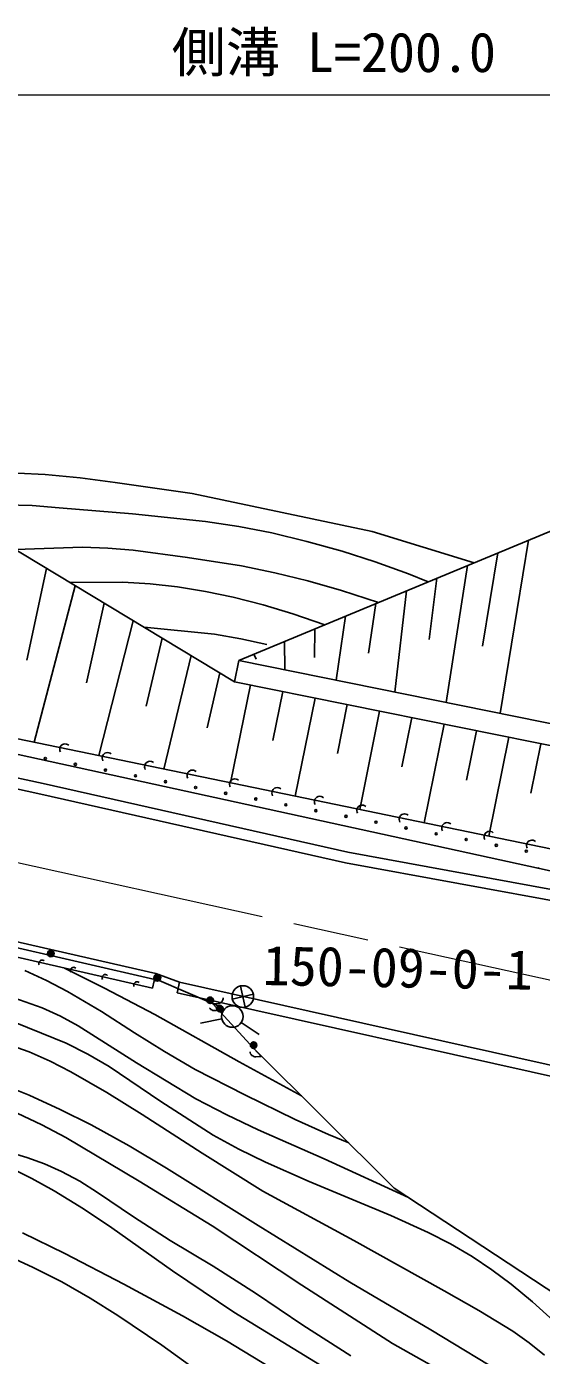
# Model space of a CAD drawing. Units: millimetres, scale not verified. Extents: x 31311 to 671312, y 22626 to 382627.
# Drawn here: x 113730 to 137510, y 243475 to 304874 of the extents above; entities that cross this region are included whole.
import ezdxf
from ezdxf.enums import TextEntityAlignment as Align

# ---------------------------------------------------------------- set-up
doc = ezdxf.new("R2010")
doc.units = ezdxf.units.MM
doc.header["$LTSCALE"] = 1000
doc.linetypes.add('CHAIN', pattern=[18.5, 12, -1.5, 3.5, -1.5])
for name, color, linetype, lineweight in [('M-BGD', 7, 'Continuous', 25), ('M-BMK', 2, 'CHAIN', 13), ('M-BMK-SRVR', 3, 'Continuous', 25), ('M-STR-HTXT', 7, 'Continuous', 13)]:
    doc.layers.add(name, color=color, linetype=linetype, lineweight=lineweight)
doc.styles.add('ＭＳ ゴシック', font='')
doc.styles.get('ＭＳ ゴシック').set_extended_font_data('MS Gothic')

msp = doc.modelspace()

# ---------------------------------------------------------------- linework, layer by layer
at = {"layer": 'M-BGD'}
for p, q in [((113317, 284244), (114591, 284185)), ((114591, 284185), (116211, 284028)), ((116211, 284028), (117828, 283811)), ((117828, 283811), (121380, 283296)), ((121380, 283296), (129695, 281550)), ((123526, 275585), (141840, 283185)), ((123526, 275585), (141840, 283185)), ((112738, 282774), (113985, 282740)), ((113985, 282740), (115232, 282645)), ((115232, 282645), (118621, 282355)), ((118621, 282355), (121999, 282005)), ((121999, 282005), (123531, 281770)), ((123531, 281770), (125052, 281476)), ((125052, 281476), (126682, 281084)), ((129695, 281550), (134398, 280097)), ((112642, 281049), (123327, 274605)), ((112642, 281049), (123327, 274605)), ((113210, 280706), (116316, 280821)), ((116316, 280821), (117481, 280781)), ((117481, 280781), (118653, 280680)), ((118653, 280680), (121159, 280347)), ((126682, 281084), (128304, 280632)), ((128304, 280632), (129835, 280139)), ((136909, 281139), (135608, 273137)), ((121159, 280347), (123661, 279954)), ((129835, 280139), (131363, 279584)), ((135501, 280554), (134784, 276249)), ((114645, 279841), (113746, 275603)), ((123661, 279954), (125195, 279638)), ((125195, 279638), (126726, 279261)), ((131363, 279584), (132284, 279219)), ((132683, 279385), (132325, 276559)), ((134092, 279970), (133110, 273643)), ((115981, 279035), (114083, 271805)), ((115735, 279183), (118168, 279197)), ((118168, 279197), (119434, 279120)), ((119434, 279120), (120706, 278981)), ((120706, 278981), (121991, 278775)), ((121991, 278775), (123267, 278510)), ((126726, 279261), (128281, 278820)), ((128281, 278820), (129988, 278266)), ((131274, 278800), (130734, 274124)), ((114494, 269895), (75872, 278337)), ((117316, 278230), (116500, 274553)), ((123267, 278510), (124657, 278156)), ((124657, 278156), (126029, 277744)), ((129865, 278216), (129519, 275920)), ((114384, 269408), (75765, 277848)), ((126029, 277744), (127505, 277236)), ((128457, 277631), (128033, 274672)), ((118652, 277424), (117062, 271190)), ((119162, 277117), (122411, 276799)), ((127048, 277046), (127028, 275723)), ((119988, 276618), (119247, 273472)), ((122411, 276799), (123622, 276591)), ((123622, 276591), (124820, 276324)), ((125639, 276462), (125656, 275153)), ((121324, 275813), (120076, 270568)), ((124230, 275877), (124329, 275640)), ((123526, 275585), (123327, 274605)), ((123526, 275585), (144289, 271378)), ((100782, 274550), (145869, 265244)), ((145869, 265244), (100782, 274550)), ((122659, 275007), (122076, 272469)), ((124072, 274454), (123156, 269932)), ((123327, 274605), (144198, 270377)), ((123327, 274605), (144198, 270377)), ((145191, 264279), (100449, 274058)), ((145191, 264279), (100449, 274058)), ((125563, 274152), (125105, 271888)), ((127054, 273850), (126136, 269317)), ((128545, 273548), (128085, 271279)), ((130036, 273246), (129115, 268702)), ((131526, 272944), (131066, 270669)), ((133017, 272642), (132094, 268087)), ((119848, 260803), (70795, 272056)), ((134508, 272340), (134046, 270060)), ((135999, 272038), (135074, 267472)), ((119705, 261123), (74374, 271485)), ((137489, 271736), (137026, 269450)), ((119549, 260441), (74218, 270803)), ((128564, 266723), (114494, 269895)), ((128464, 266233), (114384, 269408)), ((144474, 263818), (128564, 266723)), ((144384, 263326), (128464, 266233)), ((119549, 260441), (99574, 265007)), ((113644, 261261), (114646, 260806)), ((115478, 261371), (117335, 260449)), ((119705, 261123), (119549, 260441)), ((120791, 260721), (119705, 261123)), ((111804, 260474), (114451, 259530)), ((114646, 260806), (115622, 260297)), ((117335, 260449), (119653, 259231)), ((122285, 259750), (119848, 260803)), ((120791, 260721), (120682, 260233)), ((143415, 255656), (120791, 260721)), ((115622, 260297), (117186, 259367)), ((143306, 255168), (120682, 260233)), ((122744, 259552), (122285, 259750)), ((122665, 259348), (122325, 259715)), ((114451, 259530), (115292, 259146)), ((115292, 259146), (116117, 258703)), ((117186, 259367), (118719, 258386)), ((119653, 259231), (123550, 257037)), ((124227, 257660), (122665, 259348)), ((112626, 259088), (115559, 257907)), ((116117, 258703), (118813, 256992)), ((122744, 259030), (121766, 258821)), ((123648, 258856), (124478, 258298)), ((115559, 257907), (116565, 257396)), ((118719, 258386), (120097, 257516)), ((113021, 257796), (113854, 257495)), ((113854, 257495), (114821, 257068)), ((116565, 257396), (117542, 256832)), ((120097, 257516), (121515, 256693)), ((124566, 257293), (124227, 257660)), ((124227, 257660), (130707, 251207)), ((114821, 257068), (115766, 256586)), ((117542, 256832), (119929, 255214)), ((118813, 256992), (121549, 255328)), ((121515, 256693), (123805, 255510)), ((123550, 257037), (126426, 255469)), ((112446, 256062), (113847, 255493)), ((115766, 256586), (117432, 255625)), ((113847, 255493), (115287, 254842)), ((117432, 255625), (119071, 254611)), ((123805, 255510), (126131, 254375)), ((115287, 254842), (116709, 254133)), ((119929, 255214), (122349, 253646)), ((121549, 255328), (122973, 254586)), ((113296, 254673), (114433, 254137)), ((119071, 254611), (121836, 252819)), ((122973, 254586), (124424, 253897)), ((126131, 254375), (127670, 253680)), ((114433, 254137), (115545, 253547)), ((116709, 254133), (118466, 253157)), ((122349, 253646), (123541, 252998)), ((124424, 253897), (127472, 252562)), ((127670, 253680), (128610, 253295)), ((111384, 253322), (113742, 252618)), ((115545, 253547), (118937, 251532)), ((118466, 253157), (120192, 252130)), ((123541, 252998), (124770, 252399)), ((113742, 252618), (114550, 252329)), ((121836, 252819), (124643, 251071)), ((124770, 252399), (126775, 251507)), ((127472, 252562), (131367, 250771)), ((112926, 252167), (113978, 251653)), ((114550, 252329), (115341, 251980)), ((115341, 251980), (116187, 251520)), ((120192, 252130), (124420, 249485)), ((113978, 251653), (115001, 251086)), ((116187, 251520), (117007, 251005)), ((118937, 251532), (122300, 249465)), ((126775, 251507), (128813, 250665)), ((130707, 251207), (139475, 245423)), ((115001, 251086), (116353, 250250)), ((117007, 251005), (118664, 249873)), ((124643, 251071), (128846, 248791)), ((128813, 250665), (130552, 249940)), ((116353, 250250), (117674, 249363)), ((130552, 249940), (132279, 249156)), ((117674, 249363), (120473, 247388)), ((118664, 249873), (120359, 248787)), ((122300, 249465), (126450, 246720)), ((124420, 249485), (128666, 246855)), ((113540, 249135), (115491, 248188)), ((120359, 248787), (122343, 247595)), ((128846, 248791), (133020, 246459)), ((132279, 249156), (133307, 248625)), ((112630, 248179), (114002, 247555)), ((115491, 248188), (118225, 246775)), ((133307, 248625), (134307, 248041)), ((114002, 247555), (115353, 246873)), ((122343, 247595), (124303, 246347)), ((134307, 248041), (135223, 247434)), ((115353, 246873), (116661, 246124)), ((120473, 247388), (123299, 245468)), ((128666, 246855), (132409, 244656)), ((135223, 247434), (136112, 246772)), ((118225, 246775), (120930, 245310)), ((124303, 246347), (126484, 244879)), ((126450, 246720), (130633, 244024)), ((133020, 246459), (134625, 245551)), ((136112, 246772), (137103, 245948)), ((116661, 246124), (117938, 245322)), ((137103, 245948), (138061, 245071)), ((117938, 245322), (119972, 243942)), ((120930, 245310), (122959, 244150)), ((123299, 245468), (127554, 242868)), ((134625, 245551), (136196, 244592)), ((126484, 244879), (128701, 243460)), ((132409, 244656), (136120, 242405)), ((136196, 244592), (136941, 244060)), ((119972, 243942), (121981, 242506)), ((122959, 244150), (124965, 242933)), ((130633, 244024), (133551, 242379)), ((136941, 244060), (137648, 243480))]:
    msp.add_line(p, q, dxfattribs=at)
for points in [[(115291, 271357), (115270, 271414), (115262, 271471), (115264, 271543), (115288, 271602), (115322, 271652), (115382, 271701), (115439, 271725), (115500, 271737), (115573, 271725), (115627, 271706), (115678, 271674)], [(117251, 270952), (117230, 271010), (117223, 271066), (117225, 271139), (117248, 271197), (117282, 271248), (117342, 271297), (117399, 271321), (117460, 271332), (117533, 271321), (117587, 271302), (117638, 271269)], [(119212, 270548), (119191, 270605), (119183, 270662), (119185, 270734), (119208, 270792), (119243, 270843), (119303, 270892), (119359, 270916), (119421, 270928), (119493, 270916), (119547, 270897), (119598, 270865)], [(121172, 270143), (121151, 270200), (121143, 270257), (121145, 270330), (121169, 270388), (121203, 270439), (121263, 270488), (121319, 270511), (121381, 270523), (121454, 270511), (121508, 270493), (121559, 270460)], [(123132, 269739), (123111, 269796), (123104, 269852), (123105, 269925), (123129, 269983), (123163, 270034), (123223, 270083), (123280, 270107), (123341, 270118), (123414, 270107), (123468, 270088), (123519, 270055)], [(125093, 269334), (125072, 269391), (125064, 269448), (125066, 269520), (125089, 269579), (125124, 269629), (125184, 269678), (125240, 269702), (125302, 269714), (125374, 269702), (125428, 269683), (125479, 269651)], [(127053, 268929), (127032, 268986), (127024, 269043), (127026, 269116), (127050, 269174), (127084, 269225), (127144, 269274), (127200, 269298), (127262, 269309), (127334, 269298), (127389, 269279), (127440, 269246)], [(129013, 268525), (128992, 268582), (128984, 268639), (128986, 268711), (129010, 268769), (129044, 268820), (129104, 268869), (129161, 268893), (129222, 268905), (129295, 268893), (129349, 268874), (129400, 268842)], [(130973, 268120), (130952, 268177), (130945, 268234), (130947, 268307), (130970, 268365), (131004, 268415), (131064, 268465), (131121, 268488), (131182, 268500), (131255, 268488), (131309, 268470), (131360, 268437)], [(132934, 267716), (132913, 267773), (132905, 267829), (132907, 267902), (132930, 267960), (132965, 268011), (133025, 268060), (133081, 268084), (133143, 268095), (133215, 268084), (133269, 268065), (133320, 268032)], [(134894, 267311), (134873, 267368), (134865, 267425), (134867, 267497), (134891, 267555), (134925, 267606), (134985, 267655), (135042, 267679), (135103, 267691), (135176, 267679), (135230, 267660), (135281, 267628)], [(136854, 266906), (136833, 266963), (136826, 267020), (136827, 267093), (136851, 267151), (136885, 267202), (136945, 267251), (137002, 267274), (137063, 267286), (137136, 267275), (137190, 267256), (137241, 267223)], [(114313, 261518), (114301, 261553), (114297, 261587), (114299, 261630), (114314, 261665), (114335, 261695), (114372, 261723), (114406, 261737), (114443, 261743), (114486, 261735), (114519, 261723), (114549, 261703)], [(115775, 261184), (115763, 261218), (115759, 261252), (115761, 261296), (115776, 261330), (115798, 261361), (115834, 261389), (115868, 261403), (115905, 261409), (115949, 261401), (115981, 261389), (116011, 261369)], [(117237, 260849), (117226, 260884), (117222, 260918), (117224, 260962), (117239, 260996), (117260, 261026), (117296, 261055), (117331, 261068), (117368, 261075), (117411, 261067), (117443, 261055), (117473, 261035)], [(118700, 260515), (118688, 260550), (118684, 260584), (118686, 260627), (118701, 260662), (118722, 260692), (118759, 260721), (118793, 260734), (118830, 260740), (118873, 260733), (118906, 260721), (118936, 260700)], [(122808, 259997), (122806, 259951), (122794, 259899), (122770, 259847), (122743, 259813), (122706, 259778), (122661, 259752), (122618, 259738), (122575, 259732), (122325, 259715)], [(122744, 259552), (122522, 259436), (122476, 259417), (122430, 259407), (122378, 259409), (122331, 259418), (122283, 259439), (122243, 259466), (122208, 259506), (122185, 259541)], [(124566, 257293), (124317, 257277), (124267, 257278), (124221, 257288), (124174, 257310), (124135, 257337), (124100, 257376), (124073, 257417), (124057, 257468), (124051, 257510)]]:
    msp.add_lwpolyline(points, dxfattribs=at)
for centre, radius in [((114594, 271054), 50), ((115982, 270787), 50), ((117371, 270520), 50), ((118760, 270252), 50), ((120148, 269985), 50), ((121537, 269717), 50), ((122926, 269450), 50), ((124315, 269182), 50), ((125703, 268915), 50), ((127092, 268648), 50), ((128481, 268380), 50), ((129869, 268113), 50), ((131258, 267845), 50), ((132647, 267578), 50), ((134035, 267310), 50), ((135424, 267043), 50), ((136813, 266776), 50), ((114850, 262046), 150), ((114850, 262046), 132), ((114850, 262046), 115), ((114850, 262046), 96.8), ((114850, 262046), 79.5), ((114850, 262046), 58.5), ((114850, 262046), 40.5), ((114850, 262046), 23.3), ((114850, 262046), 4.5), ((119755, 260921), 150), ((119755, 260921), 132), ((119778, 260935), 150), ((119755, 260921), 115), ((119778, 260935), 132), ((119755, 260921), 96.8), ((119778, 260935), 115), ((119755, 260921), 79.5), ((119778, 260935), 96.8), ((119755, 260921), 58.5), ((119778, 260935), 79.5), ((119755, 260921), 40.5), ((119778, 260935), 58.5), ((119755, 260921), 23.3), ((119778, 260935), 40.5), ((119778, 260935), 23.3), ((119755, 260921), 4.5), ((119778, 260935), 4.5), ((122215, 259883), 150), ((122215, 259883), 132), ((122215, 259883), 115), ((122215, 259883), 96.8), ((122215, 259883), 79.5), ((122215, 259883), 58.5), ((122215, 259883), 40.5), ((122215, 259883), 23.3), ((122215, 259883), 4.5), ((122655, 259498), 150), ((122655, 259498), 132), ((122655, 259498), 115), ((122655, 259498), 96.8), ((122655, 259498), 79.5), ((122655, 259498), 58.5), ((122655, 259498), 40.5), ((122655, 259498), 23.3), ((122655, 259498), 4.5), ((123233, 259135), 500), ((124217, 257810), 150), ((124217, 257810), 132), ((124217, 257810), 115), ((124217, 257810), 96.8), ((124217, 257810), 79.5), ((124217, 257810), 58.5), ((124217, 257810), 40.5), ((124217, 257810), 23.3), ((124217, 257810), 4.5)]:
    msp.add_circle(centre, radius, dxfattribs=at)
msp.add_arc((137374, 265948), 50, 39.23758, 116.10465, dxfattribs=at)
at = {"layer": 'M-BMK'}
msp.add_line((142672, 259762), (71601, 275431), dxfattribs=at)
at = {"layer": 'M-BMK-SRVR'}
for p, q in [((123831, 259569), (123606, 260543)), ((123231, 259943), (124206, 260168))]:
    msp.add_line(p, q, dxfattribs=at)
msp.add_circle((123718, 260056), 500, dxfattribs=at)
at = {"layer": 'M-STR-HTXT'}
msp.add_line((77883, 301720), (167643, 301720), dxfattribs=at)

# ---------------------------------------------------------------- texts
at = {"layer": 'M-BMK-SRVR', "style": 'ＭＳ ゴシック'}
msp.add_text('150-09-0-1', height=1833, rotation=359, dxfattribs=at).set_placement((124617, 260040), align=Align.BOTTOM_LEFT)
at = {"layer": 'M-STR-HTXT', "style": 'ＭＳ ゴシック'}
msp.add_text('側溝 L=200.0', height=1833, dxfattribs=at).set_placement((120433, 302221), align=Align.BOTTOM_LEFT)

doc.saveas('drawing.dxf')
